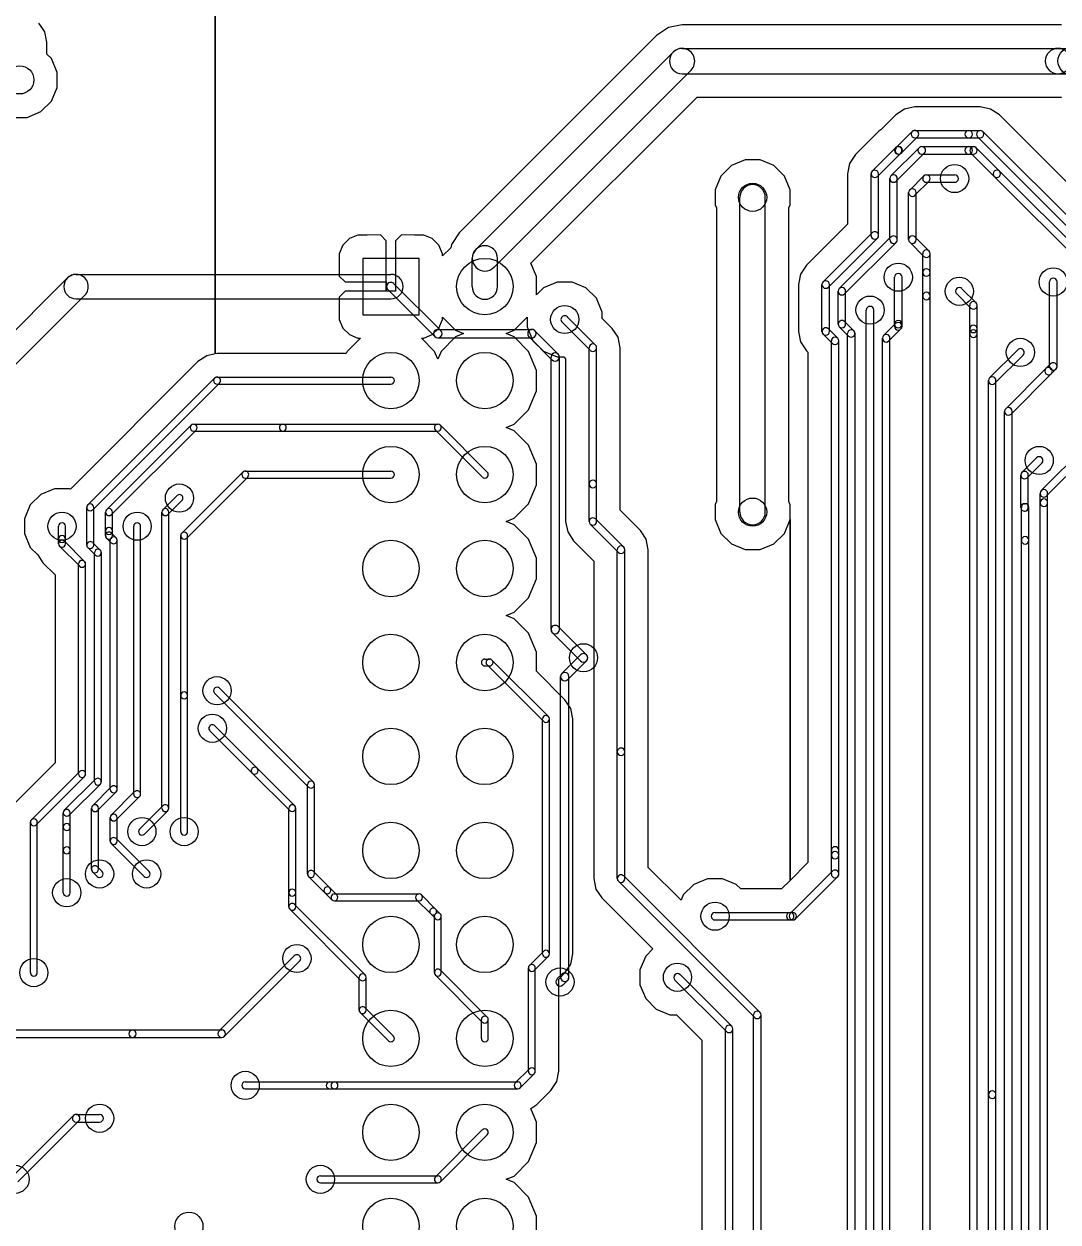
# Model space of a CAD drawing. Extents: x -29274 to 69862, y 24345 to 162744.
# Drawn here: x 28745 to 39750, y 36016 to 48765 of the extents above; entities that cross this region are included whole.
import ezdxf

# ---------------------------------------------------------------- set-up
doc = ezdxf.new("R2010")
doc.units = 0
doc.layers.add('BLACK', color=1, linetype='CONTINUOUS')

msp = doc.modelspace()

# ---------------------------------------------------------------- linework, layer by layer
at = {"layer": 'BLACK'}
for p, q in [((30781, 45254), (30781, 49938)), ((30781, 49938), (30781, 45254)), ((30781, 45254), (30781, 49938)), ((30781, 49938), (30781, 45254)), ((28946, 48713), (28905, 48775)), ((28946, 48713), (28905, 48775)), ((28967, 48682), (28946, 48713)), ((28967, 48682), (28946, 48713)), ((35603, 48726), (35561, 48698)), ((35603, 48726), (35561, 48698)), ((35750, 48755), (35603, 48726)), ((35750, 48755), (35603, 48726)), ((39750, 48755), (35750, 48755)), ((39750, 48755), (35750, 48755)), ((39787, 48755), (39750, 48755)), ((39787, 48755), (39750, 48755)), ((28968, 48681), (28967, 48682)), ((28968, 48681), (28967, 48682)), ((28989, 48571), (28968, 48681)), ((28989, 48571), (28968, 48681)), ((35477, 48642), (33378, 46542)), ((35477, 48642), (33378, 46542)), ((35561, 48698), (35477, 48642)), ((35561, 48698), (35477, 48642)), ((28990, 48570), (28989, 48571)), ((28990, 48570), (28989, 48571)), ((28990, 48444), (28990, 48570)), ((28990, 48444), (28990, 48570)), ((33555, 46366), (35654, 48465)), ((35750, 48505), (39750, 48505)), ((39750, 48505), (39900, 48505)), ((29038, 48396), (28990, 48444)), ((29038, 48396), (28990, 48444)), ((29099, 48249), (29038, 48396)), ((29099, 48249), (29038, 48396)), ((29099, 48090), (29099, 48249)), ((29099, 48090), (29099, 48249)), ((33746, 46175), (35845, 48274)), ((35750, 48235), (39750, 48235)), ((39750, 48235), (39900, 48235)), ((29038, 47944), (29099, 48090)), ((29038, 47944), (29099, 48090)), ((28926, 47832), (29038, 47944)), ((28926, 47832), (29038, 47944)), ((34141, 46218), (35909, 47985)), ((34141, 46218), (35909, 47985)), ((35909, 47985), (39750, 47985)), ((35909, 47985), (39750, 47985)), ((39750, 47985), (39786, 47985)), ((39750, 47985), (39786, 47985)), ((28779, 47771), (28926, 47832)), ((28779, 47771), (28926, 47832)), ((38117, 47860), (38023, 47797)), ((38117, 47860), (38023, 47797)), ((38228, 47882), (38117, 47860)), ((38228, 47882), (38117, 47860)), ((38800, 47882), (38228, 47882)), ((38800, 47882), (38228, 47882)), ((38922, 47882), (38800, 47882)), ((38922, 47882), (38800, 47882)), ((39033, 47860), (38922, 47882)), ((39033, 47860), (38922, 47882)), ((39127, 47797), (39033, 47860)), ((39127, 47797), (39033, 47860)), ((28620, 47771), (28779, 47771)), ((28620, 47771), (28779, 47771)), ((38023, 47797), (37863, 47638)), ((38023, 47797), (37863, 47638)), ((41342, 45582), (39127, 47797)), ((41342, 45582), (39127, 47797)), ((37845, 47625), (37595, 47375)), ((37845, 47625), (37595, 47375)), ((37863, 47638), (37845, 47625)), ((37863, 47638), (37845, 47625)), ((38028, 47449), (38199, 47620)), ((38085, 47392), (38256, 47563)), ((38228, 47632), (38800, 47632)), ((38800, 47632), (38922, 47632)), ((38894, 47563), (41193, 45264)), ((38951, 47620), (41250, 45321)), ((37772, 47199), (38021, 47448)), ((37972, 47148), (38272, 47448)), ((38050, 47460), (38056, 47460)), ((38228, 47552), (38800, 47552)), ((38300, 47460), (38800, 47460)), ((38800, 47552), (38922, 47552)), ((38800, 47460), (38850, 47460)), ((38879, 47448), (39128, 47199)), ((36421, 47319), (36274, 47258)), ((36421, 47319), (36274, 47258)), ((36580, 47319), (36421, 47319)), ((36580, 47319), (36421, 47319)), ((36726, 47258), (36580, 47319)), ((36726, 47258), (36580, 47319)), ((37595, 47375), (37532, 47281)), ((37595, 47375), (37532, 47281)), ((37829, 47142), (38078, 47391)), ((38028, 47092), (38328, 47392)), ((38050, 47380), (38056, 47380)), ((38300, 47380), (38800, 47380)), ((38800, 47380), (38850, 47380)), ((38822, 47391), (39071, 47142)), ((36274, 47258), (36162, 47146)), ((36274, 47258), (36162, 47146)), ((36838, 47146), (36726, 47258)), ((36838, 47146), (36726, 47258)), ((37532, 47281), (37510, 47170)), ((37532, 47281), (37510, 47170)), ((39129, 47198), (41178, 45149)), ((36162, 47146), (36101, 47000)), ((36162, 47146), (36101, 47000)), ((36899, 46999), (36838, 47146)), ((36899, 46999), (36838, 47146)), ((37510, 47170), (37510, 46634)), ((37510, 47170), (37510, 46634)), ((37760, 46514), (37760, 47170)), ((37840, 46514), (37840, 47170)), ((37960, 46470), (37960, 47120)), ((38040, 46470), (38040, 47120)), ((38322, 47148), (38172, 46998)), ((38378, 47092), (38228, 46942)), ((38350, 47160), (38650, 47160)), ((38350, 47080), (38650, 47080)), ((39072, 47141), (41121, 45092)), ((36101, 47000), (36101, 46841)), ((36101, 47000), (36101, 46841)), ((36365, 43570), (36365, 46920)), ((36635, 43570), (36635, 46920)), ((36899, 46840), (36899, 46999)), ((36899, 46840), (36899, 46999)), ((38160, 46470), (38160, 46970)), ((38240, 46470), (38240, 46970)), ((36101, 46841), (36115, 46808)), ((36101, 46841), (36115, 46808)), ((36115, 46808), (36115, 43684)), ((36115, 46808), (36115, 43684)), ((36885, 46807), (36899, 46840)), ((36885, 46807), (36899, 46840)), ((36885, 43683), (36885, 46807)), ((36885, 43683), (36885, 46807)), ((33378, 46542), (33294, 46418)), ((33378, 46542), (33294, 46418)), ((37510, 46634), (37073, 46197)), ((37510, 46634), (37073, 46197)), ((37250, 46020), (37772, 46542)), ((32139, 46411), (32101, 46319)), ((32139, 46411), (32101, 46319)), ((32209, 46481), (32139, 46411)), ((32209, 46481), (32139, 46411)), ((32300, 46519), (32209, 46481)), ((32300, 46519), (32209, 46481)), ((32399, 46519), (32300, 46519)), ((32399, 46519), (32300, 46519)), ((32538, 46520), (32399, 46519)), ((32538, 46520), (32399, 46519)), ((32600, 46458), (32538, 46520)), ((32600, 46458), (32538, 46520)), ((32600, 46020), (32600, 46458)), ((32600, 46020), (32600, 46458)), ((32762, 46520), (32700, 46458)), ((32762, 46520), (32700, 46458)), ((32700, 46458), (32700, 46070)), ((32700, 46458), (32700, 46070)), ((32901, 46519), (32762, 46520)), ((32901, 46519), (32762, 46520)), ((33000, 46519), (32901, 46519)), ((33000, 46519), (32901, 46519)), ((33091, 46481), (33000, 46519)), ((33091, 46481), (33000, 46519)), ((33161, 46411), (33091, 46481)), ((33161, 46411), (33091, 46481)), ((33199, 46319), (33161, 46411)), ((33199, 46319), (33161, 46411)), ((33294, 46418), (33287, 46384)), ((33294, 46418), (33287, 46384)), ((37306, 45964), (37828, 46486)), ((37422, 45949), (37971, 46498)), ((37479, 45892), (38028, 46441)), ((38172, 46442), (38322, 46292)), ((38228, 46498), (38378, 46348)), ((32101, 46319), (32100, 46082)), ((32101, 46319), (32100, 46082)), ((33287, 46384), (33199, 46296)), ((33287, 46384), (33199, 46296)), ((33199, 46296), (33199, 46319)), ((33199, 46296), (33199, 46319)), ((38310, 46120), (38310, 46320)), ((38390, 46120), (38390, 46320)), ((32950, 46270), (32350, 46270)), ((32350, 46270), (32350, 45670)), ((32950, 45670), (32950, 46270)), ((33515, 45970), (33515, 46270)), ((33785, 45970), (33785, 46270)), ((34199, 46079), (34141, 46218)), ((34199, 46079), (34141, 46218)), ((37073, 46197), (37010, 46103)), ((37073, 46197), (37010, 46103)), ((28358, 45212), (29208, 46062)), ((29300, 46100), (32650, 46100)), ((32100, 46082), (32162, 46020)), ((32100, 46082), (32162, 46020)), ((32700, 46070), (32700, 46020)), ((32700, 46070), (32700, 46020)), ((34199, 45883), (34199, 46079)), ((34199, 45883), (34199, 46079)), ((37010, 46103), (36988, 45992)), ((37010, 46103), (36988, 45992)), ((38010, 45570), (38010, 46070)), ((38090, 45570), (38090, 46070)), ((38310, 45870), (38310, 46120)), ((38390, 45870), (38390, 46120)), ((32162, 45920), (32100, 45858)), ((32162, 45920), (32100, 45858)), ((32162, 46020), (32600, 46020)), ((32162, 46020), (32600, 46020)), ((32550, 45920), (32162, 45920)), ((32550, 45920), (32162, 45920)), ((32600, 45920), (32550, 45920)), ((32600, 45920), (32550, 45920)), ((32600, 45920), (32600, 46020)), ((32600, 46020), (32600, 45920)), ((32600, 45920), (32600, 46020)), ((32600, 46020), (32600, 45920)), ((32700, 45920), (32600, 45920)), ((32700, 45920), (32600, 45920)), ((33118, 45439), (32619, 45938)), ((33181, 45502), (32682, 46001)), ((32700, 46020), (32700, 45920)), ((32700, 46020), (32700, 45920)), ((34274, 45958), (34199, 45883)), ((34274, 45958), (34199, 45883)), ((34421, 46019), (34274, 45958)), ((34421, 46019), (34274, 45958)), ((34580, 46019), (34421, 46019)), ((34580, 46019), (34421, 46019)), ((34726, 45958), (34580, 46019)), ((34726, 45958), (34580, 46019)), ((34838, 45846), (34726, 45958)), ((34838, 45846), (34726, 45958)), ((36988, 45992), (36988, 45492)), ((36988, 45992), (36988, 45492)), ((37238, 45492), (37238, 45992)), ((37318, 45492), (37318, 45992)), ((37410, 45570), (37410, 45920)), ((37490, 45570), (37490, 45920)), ((38728, 45948), (38878, 45798)), ((39660, 45120), (39660, 46020)), ((39740, 45120), (39740, 46020)), ((28542, 45028), (29392, 45878)), ((29300, 45840), (32650, 45840)), ((32100, 45858), (32101, 45621)), ((32100, 45858), (32101, 45621)), ((34899, 45699), (34838, 45846)), ((34899, 45699), (34838, 45846)), ((38310, 33520), (38310, 45870)), ((38390, 33520), (38390, 45870)), ((38672, 45892), (38822, 45742)), ((32350, 45670), (32950, 45670)), ((33199, 45621), (33199, 45645)), ((33199, 45645), (33339, 45505)), ((33199, 45621), (33199, 45645)), ((33199, 45645), (33339, 45505)), ((33961, 45505), (34101, 45645)), ((33961, 45505), (34101, 45645)), ((34101, 45645), (34101, 45541)), ((34101, 45645), (34101, 45541)), ((34828, 45348), (34528, 45648)), ((34899, 45631), (34899, 45699)), ((34899, 45631), (34899, 45699)), ((37710, 34970), (37710, 45720)), ((37790, 34970), (37790, 45720)), ((38810, 45520), (38810, 45770)), ((38890, 45520), (38890, 45770)), ((32101, 45621), (32139, 45529)), ((32101, 45621), (32139, 45529)), ((32139, 45529), (32209, 45459)), ((32139, 45529), (32209, 45459)), ((33091, 45459), (33161, 45529)), ((33091, 45459), (33161, 45529)), ((33161, 45529), (33199, 45621)), ((33161, 45529), (33199, 45621)), ((34101, 45541), (34162, 45394)), ((34101, 45541), (34162, 45394)), ((34772, 45292), (34472, 45592)), ((35005, 45525), (34899, 45631)), ((35005, 45525), (34899, 45631)), ((35068, 45431), (35005, 45525)), ((35068, 45431), (35005, 45525)), ((37406, 45421), (37307, 45520)), ((37521, 45442), (37422, 45541)), ((37578, 45499), (37479, 45598)), ((38021, 45576), (37894, 45449)), ((38078, 45519), (37951, 45392)), ((38010, 45548), (38010, 45570)), ((38090, 45548), (38090, 45570)), ((38810, 45470), (38810, 45520)), ((38890, 45470), (38890, 45520)), ((32325, 45421), (32185, 45281)), ((32325, 45421), (32185, 45281)), ((32209, 45459), (32300, 45421)), ((32209, 45459), (32300, 45421)), ((32300, 45421), (32325, 45421)), ((32300, 45421), (32325, 45421)), ((33115, 45281), (32975, 45421)), ((32975, 45421), (33000, 45421)), ((33115, 45281), (32975, 45421)), ((32975, 45421), (33000, 45421)), ((33000, 45421), (33091, 45459)), ((33000, 45421), (33091, 45459)), ((33150, 45515), (34150, 45515)), ((33150, 45425), (34150, 45425)), ((33339, 45435), (33185, 45281)), ((33339, 45435), (33185, 45281)), ((33339, 45505), (33423, 45470)), ((33339, 45505), (33423, 45470)), ((33423, 45470), (33339, 45435)), ((33423, 45470), (33339, 45435)), ((33876, 45470), (33961, 45505)), ((33876, 45470), (33961, 45505)), ((33961, 45435), (33876, 45470)), ((33961, 45435), (33876, 45470)), ((34115, 45281), (33961, 45435)), ((34115, 45281), (33961, 45435)), ((34368, 45189), (34119, 45438)), ((34162, 45394), (34274, 45282)), ((34162, 45394), (34274, 45282)), ((34431, 45252), (34182, 45501)), ((35090, 45320), (35068, 45431)), ((35090, 45320), (35068, 45431)), ((36988, 45492), (37010, 45381)), ((36988, 45492), (37010, 45381)), ((37349, 45364), (37250, 45463)), ((37338, 39920), (37338, 45392)), ((37418, 39920), (37418, 45392)), ((37510, 35020), (37510, 45470)), ((37590, 35020), (37590, 45470)), ((37882, 33342), (37882, 45420)), ((37962, 33342), (37962, 45420)), ((38810, 35342), (38810, 45470)), ((38890, 35342), (38890, 45470)), ((32185, 45281), (32175, 45257)), ((32185, 45281), (32175, 45257)), ((33150, 45197), (33115, 45281)), ((33150, 45197), (33115, 45281)), ((33185, 45281), (33150, 45197)), ((33185, 45281), (33150, 45197)), ((34199, 45079), (34115, 45281)), ((34199, 45079), (34115, 45281)), ((34274, 45282), (34420, 45221)), ((34274, 45282), (34420, 45221)), ((34760, 43870), (34760, 45320)), ((34840, 43870), (34840, 45320)), ((35090, 43870), (35090, 45320)), ((35090, 43870), (35090, 45320)), ((37010, 45381), (37073, 45287)), ((37010, 45381), (37073, 45287)), ((37073, 45287), (37088, 45272)), ((37073, 45287), (37088, 45272)), ((37088, 45272), (37088, 39970)), ((37088, 45272), (37088, 39970)), ((39022, 44998), (39322, 45298)), ((30597, 45173), (29247, 43823)), ((30597, 45173), (29247, 43823)), ((30690, 45235), (30597, 45173)), ((30690, 45235), (30597, 45173)), ((30781, 45254), (30690, 45235)), ((30781, 45254), (30690, 45235)), ((30800, 45257), (30781, 45254)), ((30800, 45257), (30781, 45254)), ((32175, 45257), (30800, 45257)), ((32175, 45257), (30800, 45257)), ((34355, 42320), (34355, 45220)), ((34420, 45221), (34489, 45221)), ((34420, 45221), (34489, 45221)), ((34445, 42320), (34445, 45220)), ((34489, 45221), (34510, 45200)), ((34489, 45221), (34510, 45200)), ((34510, 45200), (34510, 43870)), ((34510, 45200), (34510, 43870)), ((39078, 44942), (39378, 45242)), ((39622, 45099), (39671, 45148)), ((30800, 45007), (32650, 45007)), ((34199, 44861), (34199, 45079)), ((34199, 44861), (34199, 45079)), ((39194, 44671), (39621, 45098)), ((39251, 44614), (39678, 45041)), ((39679, 45042), (39728, 45091)), ((29424, 43647), (30773, 44996)), ((29477, 43594), (30826, 44943)), ((30800, 44933), (32650, 44933)), ((39010, 37370), (39010, 44970)), ((39090, 37370), (39090, 44970)), ((34115, 44659), (34199, 44861)), ((34115, 44659), (34199, 44861)), ((33961, 44505), (34115, 44659)), ((33961, 44505), (34115, 44659)), ((39182, 35470), (39182, 44642)), ((39262, 35470), (39262, 44642)), ((30524, 44496), (29624, 43596)), ((30550, 44507), (31500, 44507)), ((31500, 44507), (33150, 44507)), ((33177, 44496), (33676, 43997)), ((33876, 44470), (33961, 44505)), ((33876, 44470), (33961, 44505)), ((30576, 44444), (29676, 43544)), ((30550, 44433), (31500, 44433)), ((31500, 44433), (33150, 44433)), ((33124, 44443), (33623, 43944)), ((33961, 44435), (33876, 44470)), ((33961, 44435), (33876, 44470)), ((34115, 44281), (33961, 44435)), ((34115, 44281), (33961, 44435)), ((34199, 44079), (34115, 44281)), ((34199, 44079), (34115, 44281)), ((39572, 43799), (40071, 44298)), ((39629, 43742), (40128, 44241)), ((39521, 44148), (39366, 43993)), ((30424, 43347), (31073, 43996)), ((31100, 44007), (32650, 44007)), ((34199, 43861), (34199, 44079)), ((34199, 43861), (34199, 44079)), ((39578, 44091), (39423, 43936)), ((30477, 43294), (31126, 43943)), ((31100, 43933), (32650, 43933)), ((34115, 43659), (34199, 43861)), ((34115, 43659), (34199, 43861)), ((34510, 43870), (34510, 43470)), ((34510, 43870), (34510, 43470)), ((34760, 43470), (34760, 43870)), ((34840, 43470), (34840, 43870)), ((35090, 43590), (35090, 43870)), ((35090, 43590), (35090, 43870)), ((39354, 43620), (39354, 43964)), ((39434, 43620), (39434, 43964)), ((28924, 43758), (28812, 43646)), ((28924, 43758), (28812, 43646)), ((29071, 43819), (28924, 43758)), ((29071, 43819), (28924, 43758)), ((29230, 43819), (29071, 43819)), ((29230, 43819), (29071, 43819)), ((29241, 43815), (29230, 43819)), ((29241, 43815), (29230, 43819)), ((29247, 43823), (29241, 43815)), ((29247, 43823), (29241, 43815)), ((30224, 43596), (30374, 43746)), ((39560, 43670), (39560, 43770)), ((39640, 43670), (39640, 43770)), ((28812, 43646), (28751, 43500)), ((28812, 43646), (28751, 43500)), ((29413, 43220), (29413, 43620)), ((29487, 43220), (29487, 43620)), ((30276, 43544), (30426, 43694)), ((33961, 43505), (34115, 43659)), ((33961, 43505), (34115, 43659)), ((36115, 43684), (36101, 43650)), ((36115, 43684), (36101, 43650)), ((36101, 43650), (36101, 43491)), ((36101, 43650), (36101, 43491)), ((36899, 43649), (36885, 43683)), ((36899, 43649), (36885, 43683)), ((36899, 43490), (36899, 43649)), ((36899, 43490), (36899, 43649)), ((39360, 43270), (39360, 43620)), ((39394, 43660), (39400, 43660)), ((39440, 43270), (39440, 43620)), ((39560, 35670), (39560, 43670)), ((39640, 35670), (39640, 43670)), ((28751, 43500), (28751, 43341)), ((28751, 43500), (28751, 43341)), ((29613, 43370), (29613, 43570)), ((29687, 43370), (29687, 43570)), ((30213, 40420), (30213, 43570)), ((30287, 40420), (30287, 43570)), ((33876, 43470), (33961, 43505)), ((33876, 43470), (33961, 43505)), ((34828, 43498), (35128, 43198)), ((35305, 43375), (35090, 43590)), ((35305, 43375), (35090, 43590)), ((36101, 43491), (36162, 43344)), ((36101, 43491), (36162, 43344)), ((36838, 43344), (36899, 43490)), ((36838, 43344), (36899, 43490)), ((36899, 39651), (36899, 43490)), ((36899, 43490), (36899, 39651)), ((36899, 39651), (36899, 43490)), ((36899, 43490), (36899, 39651)), ((39394, 43580), (39400, 43580)), ((29113, 43284), (29113, 43420)), ((29187, 43284), (29187, 43420)), ((29613, 43320), (29613, 43370)), ((29687, 43320), (29687, 43370)), ((29913, 40570), (29913, 43420)), ((29987, 40570), (29987, 43420)), ((33961, 43435), (33876, 43470)), ((33961, 43435), (33876, 43470)), ((34115, 43281), (33961, 43435)), ((34115, 43281), (33961, 43435)), ((34510, 43470), (34532, 43359)), ((34510, 43470), (34532, 43359)), ((34532, 43359), (34595, 43265)), ((34532, 43359), (34595, 43265)), ((34772, 43442), (35072, 43142)), ((35368, 43281), (35305, 43375)), ((35368, 43281), (35305, 43375)), ((28751, 43341), (28812, 43194)), ((28751, 43341), (28812, 43194)), ((29113, 43234), (29113, 43284)), ((29176, 43260), (29390, 43046)), ((29187, 43234), (29187, 43284)), ((29557, 43165), (29477, 43245)), ((29674, 43244), (29624, 43294)), ((29663, 40620), (29663, 43270)), ((29726, 43296), (29676, 43346)), ((29737, 40620), (29737, 43270)), ((30413, 41620), (30413, 43320)), ((30487, 41620), (30487, 43320)), ((34199, 43079), (34115, 43281)), ((34199, 43079), (34115, 43281)), ((34595, 43265), (34810, 43050)), ((34595, 43265), (34810, 43050)), ((35390, 43170), (35368, 43281)), ((35390, 43170), (35368, 43281)), ((36162, 43344), (36274, 43232)), ((36162, 43344), (36274, 43232)), ((36274, 43232), (36420, 43171)), ((36274, 43232), (36420, 43171)), ((36579, 43171), (36726, 43232)), ((36579, 43171), (36726, 43232)), ((36726, 43232), (36838, 43344)), ((36726, 43232), (36838, 43344)), ((39360, 35570), (39360, 43270)), ((39440, 35570), (39440, 43270)), ((28812, 43194), (28891, 43115)), ((28812, 43194), (28891, 43115)), ((28891, 43115), (28947, 43031)), ((28891, 43115), (28947, 43031)), ((29124, 43208), (29338, 42994)), ((29505, 43113), (29425, 43193)), ((29495, 40702), (29495, 43138)), ((29569, 40702), (29569, 43138)), ((35060, 41020), (35060, 43170)), ((35140, 41020), (35140, 43170)), ((35390, 41020), (35390, 43170)), ((35390, 41020), (35390, 43170)), ((36420, 43171), (36579, 43171)), ((36420, 43171), (36579, 43171)), ((28947, 43031), (29077, 42902)), ((28947, 43031), (29077, 42902)), ((29327, 40784), (29327, 43020)), ((29401, 40784), (29401, 43020)), ((34199, 42861), (34199, 43079)), ((34199, 42861), (34199, 43079)), ((34810, 43050), (34810, 41020)), ((34810, 43050), (34810, 41020)), ((29077, 42902), (29077, 40903)), ((29077, 42902), (29077, 40903)), ((34115, 42659), (34199, 42861)), ((34115, 42659), (34199, 42861)), ((33961, 42505), (34115, 42659)), ((33961, 42505), (34115, 42659)), ((33876, 42470), (33961, 42505)), ((33876, 42470), (33961, 42505)), ((33961, 42435), (33876, 42470)), ((33961, 42435), (33876, 42470)), ((34115, 42281), (33961, 42435)), ((34115, 42281), (33961, 42435)), ((34732, 42052), (34432, 42352)), ((34199, 42079), (34115, 42281)), ((34199, 42079), (34115, 42281)), ((34668, 41988), (34368, 42288)), ((34199, 41877), (34199, 42079)), ((34199, 41877), (34199, 42079)), ((33650, 42007), (33700, 42007)), ((33726, 41996), (34326, 41396)), ((34468, 41852), (34668, 42052)), ((34532, 41788), (34732, 41988)), ((33650, 41933), (33700, 41933)), ((33674, 41944), (34274, 41344)), ((34503, 41573), (34199, 41877)), ((34503, 41573), (34199, 41877)), ((34455, 38620), (34455, 41820)), ((34545, 38620), (34545, 41820)), ((30826, 41696), (31826, 40696)), ((30413, 40170), (30413, 41620)), ((30487, 40170), (30487, 41620)), ((30774, 41644), (31774, 40644)), ((34565, 41480), (34503, 41573)), ((34565, 41480), (34503, 41573)), ((34587, 41370), (34565, 41480)), ((34587, 41370), (34565, 41480)), ((34263, 38870), (34263, 41370)), ((34337, 38870), (34337, 41370)), ((34587, 38870), (34587, 41370)), ((34587, 38870), (34587, 41370)), ((31174, 40794), (30724, 41244)), ((31226, 40846), (30776, 41296)), ((34810, 41020), (34810, 39670)), ((34810, 41020), (34810, 39670)), ((35060, 39670), (35060, 41020)), ((35140, 39670), (35140, 41020)), ((35390, 39790), (35390, 41020)), ((35390, 39790), (35390, 41020)), ((29077, 40903), (28647, 40473)), ((29077, 40903), (28647, 40473)), ((29338, 40810), (28824, 40296)), ((31227, 40846), (31626, 40447)), ((29390, 40758), (28876, 40244)), ((29174, 40397), (29505, 40728)), ((29227, 40344), (29558, 40675)), ((31174, 40793), (31573, 40394)), ((29474, 40446), (29674, 40646)), ((29526, 40394), (29726, 40594)), ((29674, 40347), (29923, 40596)), ((31763, 39720), (31763, 40670)), ((31837, 39720), (31837, 40670)), ((29463, 39770), (29463, 40420)), ((29537, 39770), (29537, 40420)), ((29727, 40294), (29976, 40543)), ((29974, 40197), (30223, 40446)), ((31563, 39520), (31563, 40420)), ((31637, 39520), (31637, 40420)), ((29163, 40220), (29163, 40370)), ((29237, 40220), (29237, 40370)), ((29663, 40070), (29663, 40320)), ((29737, 40070), (29737, 40320)), ((30027, 40144), (30276, 40393)), ((28813, 38670), (28813, 40270)), ((28887, 38670), (28887, 40270)), ((29163, 39970), (29163, 40220)), ((29237, 39970), (29237, 40220)), ((30023, 39694), (29674, 40043)), ((30076, 39747), (29727, 40096)), ((29163, 39520), (29163, 39970)), ((29237, 39520), (29237, 39970)), ((37088, 39970), (37088, 39920)), ((37088, 39970), (37088, 39920)), ((37088, 39920), (37088, 39840)), ((37088, 39920), (37088, 39840)), ((37338, 39920), (37338, 39970)), ((37338, 39720), (37338, 39920)), ((37418, 39920), (37418, 39970)), ((37418, 39720), (37418, 39920)), ((29576, 39746), (29526, 39796)), ((35739, 39441), (35390, 39790)), ((35739, 39441), (35390, 39790)), ((37088, 39840), (36899, 39651)), ((37088, 39840), (36899, 39651)), ((29524, 39694), (29474, 39744)), ((31948, 39520), (31774, 39694)), ((32000, 39572), (31826, 39746)), ((34810, 39670), (34832, 39559)), ((34810, 39670), (34832, 39559)), ((36578, 38248), (35128, 39698)), ((36021, 39669), (35874, 39608)), ((36021, 39669), (35874, 39608)), ((36180, 39669), (36021, 39669)), ((36180, 39669), (36021, 39669)), ((36326, 39608), (36180, 39669)), ((36326, 39608), (36180, 39669)), ((36899, 39651), (36808, 39560)), ((36899, 39651), (36808, 39560)), ((36900, 39298), (37350, 39748)), ((36956, 39242), (37406, 39692)), ((32001, 39572), (32076, 39497)), ((34832, 39559), (34895, 39465)), ((34832, 39559), (34895, 39465)), ((36522, 38192), (35072, 39642)), ((35874, 39608), (35762, 39496)), ((35874, 39608), (35762, 39496)), ((36374, 39560), (36326, 39608)), ((36374, 39560), (36326, 39608)), ((36808, 39560), (36374, 39560)), ((36808, 39560), (36374, 39560)), ((31563, 39370), (31563, 39520)), ((32376, 38646), (31626, 39396)), ((31637, 39370), (31637, 39520)), ((31948, 39519), (32023, 39444)), ((32050, 39507), (32950, 39507)), ((32050, 39433), (32950, 39433)), ((32924, 39444), (33074, 39294)), ((32976, 39496), (33126, 39346)), ((34895, 39465), (35438, 38922)), ((34895, 39465), (35438, 38922)), ((35762, 39496), (35739, 39441)), ((35762, 39496), (35739, 39441)), ((32324, 38594), (31574, 39344)), ((33124, 39244), (33074, 39294)), ((33113, 38670), (33113, 39270)), ((33176, 39296), (33126, 39346)), ((33187, 38670), (33187, 39270)), ((36100, 39310), (36900, 39310)), ((36900, 39310), (36928, 39310)), ((36100, 39230), (36900, 39230)), ((36900, 39230), (36928, 39230)), ((34274, 38896), (34124, 38746)), ((35438, 38922), (35362, 38846)), ((35438, 38922), (35362, 38846)), ((30822, 38049), (31621, 38848)), ((30879, 37992), (31678, 38791)), ((34326, 38844), (34176, 38694)), ((34503, 38667), (34565, 38760)), ((34503, 38667), (34565, 38760)), ((34565, 38760), (34587, 38870)), ((34565, 38760), (34587, 38870)), ((35362, 38846), (35301, 38700)), ((35362, 38846), (35301, 38700)), ((33623, 38144), (33124, 38643)), ((33676, 38197), (33177, 38696)), ((34113, 37620), (34113, 38720)), ((34187, 37620), (34187, 38720)), ((34418, 38602), (34468, 38652)), ((34437, 38601), (34503, 38667)), ((34437, 38601), (34503, 38667)), ((35301, 38700), (35301, 38541)), ((35301, 38700), (35301, 38541)), ((35729, 38648), (36278, 38099)), ((32313, 38270), (32313, 38620)), ((32387, 38270), (32387, 38620)), ((34437, 37620), (34437, 38601)), ((34437, 37620), (34437, 38601)), ((34482, 38538), (34532, 38588)), ((35301, 38541), (35362, 38394)), ((35301, 38541), (35362, 38394)), ((35672, 38591), (36221, 38042)), ((35362, 38394), (35474, 38282)), ((35362, 38394), (35474, 38282)), ((32676, 37996), (32376, 38296)), ((35474, 38282), (35620, 38221)), ((35474, 38282), (35620, 38221)), ((32624, 37944), (32324, 38244)), ((33613, 37970), (33613, 38170)), ((33687, 37970), (33687, 38170)), ((35620, 38221), (35689, 38221)), ((35620, 38221), (35689, 38221)), ((35689, 38221), (35960, 37950)), ((35689, 38221), (35960, 37950)), ((36510, 35720), (36510, 38220)), ((36590, 35720), (36590, 38220)), ((27400, 38060), (29900, 38060)), ((29900, 38060), (30850, 38060)), ((36210, 35370), (36210, 38070)), ((36290, 35370), (36290, 38070)), ((27400, 37980), (29900, 37980)), ((29900, 37980), (30850, 37980)), ((35960, 37950), (35960, 35370)), ((35960, 37950), (35960, 35370)), ((34124, 37646), (33974, 37496)), ((34415, 37510), (34437, 37620)), ((34415, 37510), (34437, 37620)), ((31100, 37507), (32050, 37507)), ((32000, 37507), (32050, 37507)), ((32050, 37507), (34000, 37507)), ((34176, 37594), (34026, 37444)), ((34353, 37417), (34415, 37510)), ((34353, 37417), (34415, 37510)), ((31100, 37433), (32050, 37433)), ((32000, 37433), (32050, 37433)), ((32050, 37433), (34000, 37433)), ((34203, 37267), (34353, 37417)), ((34203, 37267), (34353, 37417)), ((39010, 35270), (39010, 37370)), ((39090, 35270), (39090, 37370)), ((34138, 37225), (34203, 37267)), ((34138, 37225), (34203, 37267)), ((28622, 36499), (29271, 37148)), ((29300, 37160), (29550, 37160)), ((34199, 37079), (34138, 37225)), ((34199, 37079), (34138, 37225)), ((28679, 36442), (29328, 37091)), ((29300, 37080), (29550, 37080)), ((33623, 36996), (33124, 36497)), ((34199, 36861), (34199, 37079)), ((34199, 36861), (34199, 37079)), ((33676, 36943), (33177, 36444)), ((34115, 36659), (34199, 36861)), ((34115, 36659), (34199, 36861)), ((33961, 36505), (34115, 36659)), ((33961, 36505), (34115, 36659)), ((31900, 36507), (33150, 36507)), ((33876, 36470), (33961, 36505)), ((33876, 36470), (33961, 36505)), ((33961, 36435), (33876, 36470)), ((33961, 36435), (33876, 36470)), ((31900, 36433), (33150, 36433)), ((34115, 36281), (33961, 36435)), ((34115, 36281), (33961, 36435)), ((34199, 36079), (34115, 36281)), ((34199, 36079), (34115, 36281)), ((34199, 35861), (34199, 36079)), ((34199, 35861), (34199, 36079))]:
    msp.add_line(p, q, dxfattribs=at)
for centre, radius in [((39900, 48370), 150), ((28700, 48170), 150), ((38650, 47120), 150), ((36500, 46920), 150), ((33650, 45970), 300), ((38050, 46070), 150), ((39700, 46020), 150), ((38700, 45920), 150), ((37750, 45720), 150), ((34500, 45620), 150), ((39350, 45270), 150), ((32650, 44970), 300), ((33650, 44970), 300), ((32650, 43970), 300), ((33650, 43970), 300), ((39550, 44120), 150), ((30400, 43720), 150), ((36500, 43570), 150), ((29150, 43420), 150), ((29950, 43420), 150), ((32650, 42970), 300), ((33650, 42970), 300), ((32650, 41970), 300), ((33650, 41970), 300), ((34700, 42020), 150), ((30800, 41670), 150), ((30750, 41270), 150), ((32650, 40970), 300), ((33650, 40970), 300), ((30000, 40170), 150), ((30450, 40170), 150), ((32650, 39970), 300), ((33650, 39970), 300), ((29550, 39720), 150), ((30050, 39720), 150), ((29200, 39520), 150), ((36100, 39270), 150), ((32650, 38970), 300), ((33650, 38970), 300), ((31650, 38820), 150), ((28850, 38670), 150), ((35700, 38620), 150), ((34450, 38570), 150), ((32650, 37970), 300), ((33650, 37970), 300), ((31100, 37470), 150), ((29550, 37120), 150), ((32650, 36970), 300), ((33650, 36970), 300), ((28650, 36470), 150), ((31900, 36470), 150), ((32650, 35970), 300), ((33650, 35970), 300), ((30500, 35970), 150)]:
    msp.add_circle(centre, radius, dxfattribs=at)
for centre, radius, start, end in [((35750, 48370), 135, 90, 270), ((35749, 48369), 135, 315, 495), ((39750, 48370), 135, 90, 270), ((39750, 48370), 135, 270, 450), ((38228, 47592), 40, 90, 270), ((38228, 47592), 40, 315, 495), ((38800, 47592), 40, 90, 270), ((38800, 47592), 40, 270, 450), ((38922, 47592), 40, 45, 225), ((38922, 47592), 40, 270, 450), ((38050, 47420), 40, 90, 270), ((38056, 47420), 40, 135, 315), ((38049, 47419), 40, 315, 495), ((38056, 47420), 40, 270, 450), ((38300, 47420), 40, 90, 270), ((38300, 47420), 40, 315, 495), ((38800, 47420), 40, 90, 270), ((38800, 47420), 40, 270, 450), ((38851, 47419), 40, 45, 225), ((38850, 47420), 40, 270, 450), ((37800, 47170), 40, 360, 540), ((37801, 47171), 40, 135, 315), ((39100, 47170), 40, 45, 225), ((39099, 47171), 40, 225, 405), ((36500, 46920), 135, 360, 540), ((38000, 47120), 40, 360, 540), ((38000, 47120), 40, 135, 315), ((38350, 47120), 40, 90, 270), ((38350, 47120), 40, -45, 135), ((38650, 47120), 40, 270, 450), ((38200, 46970), 40, 360, 540), ((38200, 46970), 40, 135, 315), ((37800, 46514), 40, 315, 495), ((37800, 46514), 40, 180, 360), ((38000, 46470), 40, 180, 360), ((37999, 46469), 40, 315, 495), ((38200, 46470), 40, 45, 225), ((38200, 46470), 40, 180, 360), ((33650, 46270), 135, 360, 540), ((33651, 46271), 135, 135, 315), ((38350, 46320), 40, 360, 540), ((38350, 46320), 40, 225, 405), ((38350, 46120), 40, 360, 540), ((29300, 45970), 130, 90, 270), ((29300, 45970), 130, 315, 495), ((32650, 45970), 130, 270, 450), ((37278, 45992), 40, 360, 540), ((38050, 46070), 40, 360, 540), ((38350, 46120), 40, 180, 360), ((39700, 46020), 40, 360, 540), ((32650, 45970), 45, 405, 585), ((33650, 45970), 135, 180, 360), ((37278, 45992), 40, 135, 315), ((37450, 45920), 40, 360, 540), ((37451, 45921), 40, 135, 315), ((38350, 45870), 40, 360, 540), ((38700, 45920), 40, 45, 225), ((38350, 45870), 40, 180, 360), ((38850, 45770), 40, 360, 540), ((38850, 45770), 40, 225, 405), ((34500, 45620), 40, 405, 585), ((37750, 45720), 40, 360, 540), ((37279, 45491), 40, 405, 585), ((37450, 45570), 40, 180, 360), ((37451, 45569), 40, 405, 585), ((38050, 45570), 40, 360, 540), ((38050, 45570), 40, 180, 360), ((38050, 45548), 40, 180, 360), ((38050, 45548), 40, -45, 135), ((38850, 45520), 40, 360, 540), ((38850, 45520), 40, 180, 360), ((33150, 45470), 45, 90, 270), ((33150, 45470), 45, 225, 405), ((34151, 45469), 45, 405, 585), ((34150, 45470), 45, 270, 450), ((37278, 45492), 40, 180, 360), ((37378, 45392), 40, 360, 540), ((37377, 45393), 40, 225, 405), ((37550, 45470), 40, 360, 540), ((37549, 45471), 40, 225, 405), ((37922, 45420), 40, 360, 540), ((37922, 45420), 40, 135, 315), ((38850, 45470), 40, 360, 540), ((38850, 45470), 40, 180, 360), ((34400, 45220), 45, 360, 540), ((34800, 45320), 40, 360, 540), ((34800, 45320), 40, 225, 405), ((39350, 45270), 40, 315, 495), ((34399, 45221), 45, 225, 405), ((39700, 45120), 40, 315, 495), ((30800, 44970), 37, 90, 270), ((30800, 44970), 37, 315, 495), ((32650, 44970), 37, 270, 450), ((39050, 44970), 40, 360, 540), ((39650, 45070), 40, 135, 315), ((39650, 45070), 40, 315, 495), ((39700, 45120), 40, 180, 360), ((39050, 44970), 40, 135, 315), ((39222, 44642), 40, 360, 540), ((39222, 44642), 40, 135, 315), ((30550, 44470), 37, 90, 270), ((30550, 44470), 37, -45, 135), ((31500, 44470), 37, 90, 270), ((31500, 44470), 37, 270, 450), ((33150, 44470), 37, 45, 225), ((33150, 44470), 37, 270, 450), ((39550, 44120), 40, -45, 135), ((31100, 43970), 37, 90, 270), ((31100, 43970), 37, 315, 495), ((32650, 43970), 37, 270, 450), ((33650, 43970), 37, 225, 405), ((39394, 43964), 40, 360, 540), ((39394, 43964), 40, 135, 315), ((34800, 43870), 40, 360, 540), ((34800, 43870), 40, 180, 360), ((30400, 43720), 37, 315, 495), ((39600, 43770), 40, 360, 540), ((39600, 43770), 40, 135, 315), ((29450, 43620), 37, 360, 540), ((29450, 43620), 37, 135, 315), ((29650, 43570), 37, 360, 540), ((30250, 43570), 37, 360, 540), ((39394, 43620), 40, 90, 270), ((39394, 43620), 40, 180, 360), ((39400, 43620), 40, 360, 540), ((39400, 43620), 40, 270, 450), ((39600, 43670), 40, 360, 540), ((39600, 43670), 40, 180, 360), ((29650, 43570), 37, 135, 315), ((30250, 43570), 37, 135, 315), ((34800, 43470), 40, 45, 225), ((36500, 43570), 135, 180, 360), ((29150, 43420), 37, 360, 540), ((29650, 43370), 37, 360, 540), ((29650, 43370), 37, 180, 360), ((29650, 43320), 37, 405, 585), ((29950, 43420), 37, 360, 540), ((30450, 43320), 37, 360, 540), ((34800, 43470), 40, 180, 360), ((29150, 43284), 37, 360, 540), ((29150, 43284), 37, 180, 360), ((29150, 43234), 37, 45, 225), ((29150, 43234), 37, 180, 360), ((29451, 43219), 37, 405, 585), ((29650, 43320), 37, 180, 360), ((29700, 43270), 37, 360, 540), ((29700, 43270), 37, 225, 405), ((30450, 43320), 37, 135, 315), ((39400, 43270), 40, 360, 540), ((39400, 43270), 40, 180, 360), ((29450, 43220), 37, 180, 360), ((29532, 43138), 37, 360, 540), ((29531, 43139), 37, 225, 405), ((35100, 43170), 40, 360, 540), ((35100, 43170), 40, 225, 405), ((29364, 43020), 37, 360, 540), ((29364, 43020), 37, 225, 405), ((34400, 42320), 45, 405, 585), ((34400, 42320), 45, 180, 360), ((33650, 41970), 37, 90, 270), ((33700, 41970), 37, 45, 225), ((33700, 41970), 37, 270, 450), ((34700, 42020), 45, 315, 495), ((34700, 42020), 45, 225, 405), ((34500, 41820), 45, 360, 540), ((34500, 41820), 45, 135, 315), ((30800, 41670), 37, 45, 225), ((30450, 41620), 37, 360, 540), ((30450, 41620), 37, 180, 360), ((34300, 41370), 37, 360, 540), ((34300, 41370), 37, 225, 405), ((30750, 41270), 37, 405, 585), ((35100, 41020), 40, 360, 540), ((35100, 41020), 40, 180, 360), ((29364, 40784), 37, -45, 135), ((31201, 40819), 37, 45, 225), ((31200, 40820), 37, 225, 405), ((29364, 40784), 37, 180, 360), ((29532, 40702), 37, 180, 360), ((29531, 40701), 37, 315, 495), ((31800, 40670), 37, 360, 540), ((31800, 40670), 37, 225, 405), ((29700, 40620), 37, 180, 360), ((29700, 40620), 37, 315, 495), ((29950, 40570), 37, 180, 360), ((29949, 40569), 37, 315, 495), ((29500, 40420), 37, 360, 540), ((29500, 40420), 37, 135, 315), ((30250, 40420), 37, 180, 360), ((30249, 40419), 37, 315, 495), ((31600, 40420), 37, 360, 540), ((31599, 40421), 37, 225, 405), ((28850, 40270), 37, 360, 540), ((28850, 40270), 37, 135, 315), ((29200, 40370), 37, 360, 540), ((29201, 40371), 37, 135, 315), ((29700, 40320), 37, 360, 540), ((29701, 40321), 37, 135, 315), ((29200, 40220), 37, 360, 540), ((29200, 40220), 37, 180, 360), ((30001, 40171), 37, 135, 315), ((30450, 40170), 37, 180, 360), ((29700, 40070), 37, 405, 585), ((29700, 40070), 37, 180, 360), ((29200, 39970), 37, 360, 540), ((29200, 39970), 37, 180, 360), ((37378, 39970), 40, 360, 540), ((37378, 39920), 40, 360, 540), ((37378, 39920), 40, 180, 360), ((37378, 39920), 40, 180, 360), ((29500, 39770), 37, 405, 585), ((29500, 39770), 37, 180, 360), ((29550, 39720), 37, 225, 405), ((30050, 39720), 37, 225, 405), ((31800, 39720), 37, 405, 585), ((31800, 39720), 37, 180, 360), ((35100, 39670), 40, 405, 585), ((35100, 39670), 40, 180, 360), ((37378, 39720), 40, 180, 360), ((37378, 39720), 40, 315, 495), ((31600, 39520), 37, 360, 540), ((31975, 39545), 37, 45, 225), ((31974, 39546), 37, 225, 405), ((29200, 39520), 37, 180, 360), ((31600, 39520), 37, 180, 360), ((31600, 39370), 37, 405, 585), ((32050, 39470), 37, 90, 270), ((32049, 39471), 37, 225, 405), ((32950, 39470), 37, 45, 225), ((32950, 39470), 37, 270, 450), ((31600, 39370), 37, 180, 360), ((33100, 39320), 37, 405, 585), ((33100, 39320), 37, 225, 405), ((33150, 39270), 37, 360, 540), ((33150, 39270), 37, 225, 405), ((36100, 39270), 40, 90, 270), ((36900, 39270), 40, 90, 270), ((36928, 39270), 40, 135, 315), ((36900, 39270), 40, 270, 450), ((36928, 39270), 40, 270, 450), ((34300, 38870), 37, -45, 135), ((31650, 38820), 40, 315, 495), ((34300, 38870), 37, 180, 360), ((28850, 38670), 37, 180, 360), ((32350, 38620), 37, 360, 540), ((32350, 38620), 37, 225, 405), ((33150, 38670), 37, 405, 585), ((33150, 38670), 37, 180, 360), ((34150, 38720), 37, 360, 540), ((34150, 38720), 37, 135, 315), ((34500, 38620), 45, 315, 495), ((35701, 38619), 40, 45, 225), ((34450, 38570), 45, 135, 315), ((34500, 38620), 45, 180, 360), ((32350, 38270), 37, 405, 585), ((32350, 38270), 37, 180, 360), ((36550, 38220), 40, 360, 540), ((33650, 38170), 37, 360, 540), ((33650, 38170), 37, 225, 405), ((36550, 38220), 40, 225, 405), ((29900, 38020), 40, 90, 270), ((29900, 38020), 40, 270, 450), ((30850, 38020), 40, 135, 315), ((30850, 38020), 40, 270, 450), ((32650, 37970), 37, 225, 405), ((36250, 38070), 40, 360, 540), ((36249, 38071), 40, 225, 405), ((33650, 37970), 37, 180, 360), ((34150, 37620), 37, 180, 360), ((34150, 37620), 37, -45, 135), ((31100, 37470), 37, 90, 270), ((32000, 37470), 37, 90, 270), ((32050, 37470), 37, 90, 270), ((32050, 37470), 37, 270, 450), ((32050, 37470), 37, 270, 450), ((34000, 37470), 37, 135, 315), ((34000, 37470), 37, 270, 450), ((39050, 37370), 40, 360, 540), ((39050, 37370), 40, 180, 360), ((29300, 37120), 40, 90, 270), ((29300, 37120), 40, 315, 495), ((29550, 37120), 40, 270, 450), ((33650, 36970), 37, -45, 135), ((31900, 36470), 37, 90, 270), ((33150, 36470), 37, 135, 315), ((33150, 36470), 37, 270, 450)]:
    msp.add_arc(centre, radius, start, end, dxfattribs=at)

doc.saveas('drawing.dxf')
